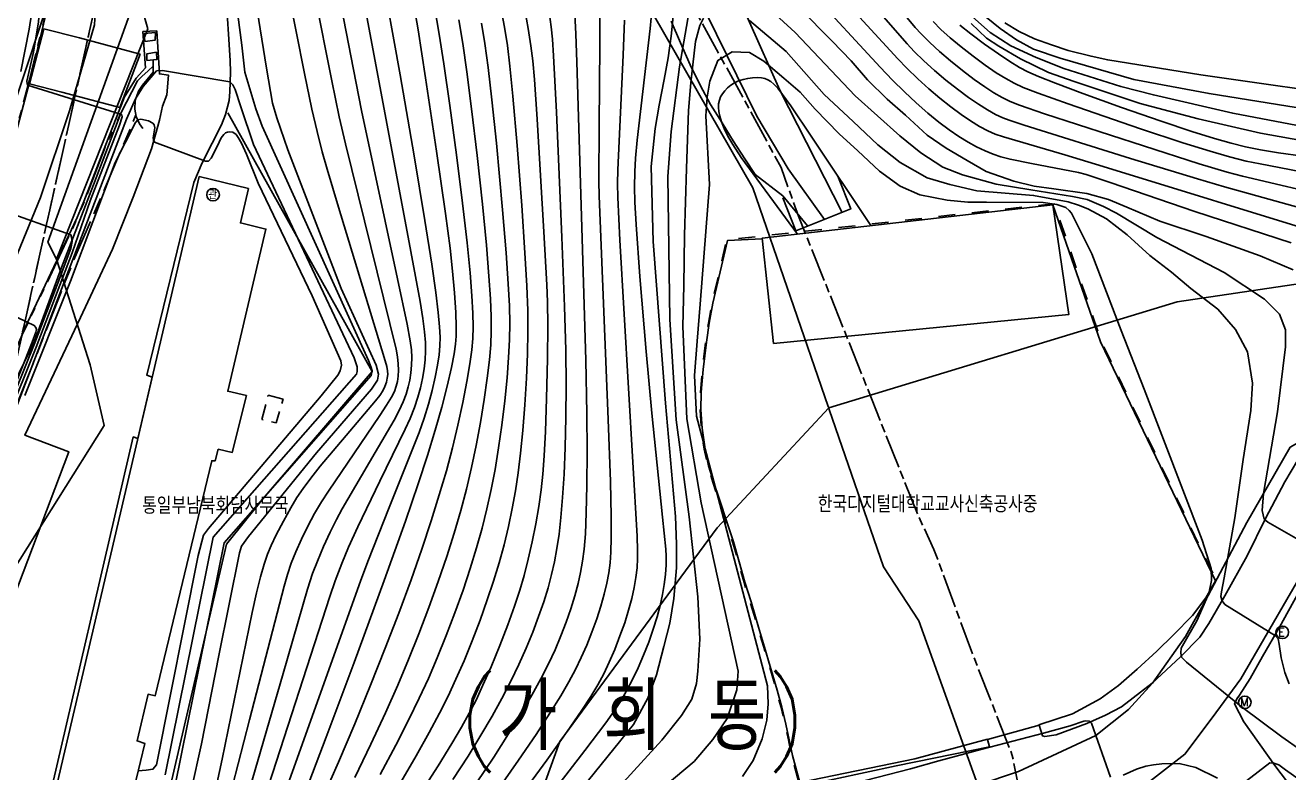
# Model space of a CAD drawing. Header units: feet. Extents: x 197796 to 199821, y 552499 to 555392.
# Drawn here: x 198758.7 to 198909.5, y 554134 to 554223.3 of the extents above; entities that cross this region are included whole.
import ezdxf

# ---------------------------------------------------------------- set-up
doc = ezdxf.new("R2010")
doc.units = ezdxf.units.FT
doc.header["$MEASUREMENT"] = 0
for name, pattern in [('ANYANG', [9, 5, -1, 2, -1]), ('ANYANG1', [11.5, 6, -1, 1, -1.5, 1, -1]), ('ANYANG3', [3, 2, -1]), ('ANYANG6', [4, 2, -2]), ('JEON', [12, 4, -0.5, 1, -0.5, 4, -0.5, 1, -0.5])]:
    doc.linetypes.add(name, pattern=pattern)
for name, color, linetype in [('AA200', 7, 'CONTINUOUS'), ('AAA004', 7, 'ANYANG3'), ('AAA008', 7, 'CONTINUOUS'), ('AAB029', 7, 'CONTINUOUS'), ('AAC001', 7, 'CONTINUOUS'), ('AAC002', 7, 'CONTINUOUS'), ('AAC003', 3, 'ANYANG'), ('AAC006', 7, 'ANYANG1'), ('AD002', 7, 'CONTINUOUS'), ('AD0022', 1, 'CONTINUOUS'), ('ADA085', 1, 'CONTINUOUS'), ('AE130', 42, 'CONTINUOUS'), ('AE200', 1, 'CONTINUOUS'), ('AE340', 7, 'CONTINUOUS'), ('AZ0202', 7, 'CONTINUOUS'), ('AZ080', 1, 'CONTINUOUS'), ('AZ0801', 7, 'CONTINUOUS'), ('BA001', 5, 'CONTINUOUS'), ('BA002', 7, 'CONTINUOUS'), ('CAA001', 7, 'CONTINUOUS'), ('CAA002', 30, 'CONTINUOUS'), ('DZ001', 7, 'ANYANG6'), ('EA0018', 7, 'JEON'), ('EA0118', 7, 'JEON'), ('wipco_지적', 20, 'CONTINUOUS'), ('ZC002', 7, 'CONTINUOUS'), ('ZC252', 7, 'CONTINUOUS'), ('ZC500', 7, 'CONTINUOUS')]:
    doc.layers.add(name, color=color, linetype=linetype)
doc.styles.add('GHS', font='ROMANS', dxfattribs={"bigfont": 'NGSW.shx'})
doc.styles.add('NGSW', font='ROMANS.shx', dxfattribs={"bigfont": 'NGSW.shx'})

# ---------------------------------------------------------------- blocks, each defined once
blk = doc.blocks.new('AE200')
at = {"layer": 'AE200'}
blk.add_circle((0, 0), 0.75, dxfattribs=at)
at = {"layer": 'AE200', "style": 'GHS'}
blk.add_text('M', height=1, dxfattribs=at).set_placement((-0.58, -0.48))
blk = doc.blocks.new('AAB029')
at = {"layer": 'AAB029'}
blk.add_circle((0, 0), 0.75, dxfattribs=at)
at = {"layer": 'AAB029', "style": 'GHS'}
blk.add_text('관', height=1, dxfattribs=at).set_placement((-0.57, -0.53))
blk = doc.blocks.new('AZ0202')
at = {"layer": 'AZ0202'}
blk.add_circle((0, 0), 0.75, dxfattribs=at)
at = {"layer": 'AZ0202', "style": 'GHS'}
blk.add_text('E', height=1, dxfattribs=at).set_placement((-0.5, -0.48))

msp = doc.modelspace()

# ---------------------------------------------------------------- linework, layer by layer
at = {"layer": 'AA200', "color": 255, "flags": 128}
for points in [[(198774.19, 554222.4), (198772.85, 554222.28), (198772.93, 554221.34), (198774.17, 554221.49)], [(198774.32, 554220.07), (198773.15, 554219.84), (198773.17, 554219.07), (198774.35, 554219.16)]]:
    msp.add_lwpolyline(points, close=True, dxfattribs=at)
at = {"layer": 'AAA004', "color": 255, "flags": 128}
msp.add_lwpolyline([(198789.44, 554178.61), (198787.65, 554179.07), (198786.9, 554176.17), (198788.62, 554175.78)], close=True, dxfattribs=at)
at = {"layer": 'AAA008', "color": 255, "flags": 128}
for points in [[(198785.32, 554203.76), (198779.42, 554205.19), (198761.06, 554126.72), (198769.82, 554124.58), (198772.91, 554137.49), (198772.01, 554137.78), (198773.31, 554143.36), (198774.17, 554143.19), (198780.92, 554171.26), (198781.34, 554171.25), (198781.69, 554172.63), (198783.36, 554172.25), (198785.05, 554179.03), (198782.82, 554179.55), (198787.38, 554198.92), (198784.34, 554199.66)], [(198847.99, 554185.24), (198846.61, 554197.83), (198881.32, 554201.83), (198883.23, 554188.72)]]:
    msp.add_lwpolyline(points, close=True, dxfattribs=at)
at = {"layer": 'AAC001', "color": 255, "flags": 128}
msp.add_lwpolyline([(198772.67, 554210.95), (198772.3, 554211.49), (198771.91, 554212.35), (198771.75, 554213.25), (198771.79, 554214.27), (198772.17, 554215.38), (198772.66, 554216.1), (198773.19, 554216.78), (198773.93, 554217.66), (198773.93, 554219.13)], dxfattribs=at)
at = {"layer": 'AAC002', "color": 255, "flags": 128}
for points in [[(198881.32, 554201.83), (198887.01, 554185.46), (198900.72, 554156.92), (198899.56, 554154.89), (198898, 554152.76), (198895.73, 554150.45), (198893.73, 554148.51), (198891.38, 554146.37), (198889.16, 554144.42), (198886.97, 554142.81), (198883.66, 554141.03), (198879.66, 554139.7)], [(198873.5, 554138), (198864.84, 554135.64), (198851.11, 554132.81), (198850.23, 554136.04), (198849.84, 554137.93), (198849.44, 554139.8), (198848.96, 554141.81), (198848.41, 554143.84), (198847.59, 554146.68), (198846.89, 554149), (198846.19, 554151.36), (198845.3, 554154.38), (198844.56, 554156.74), (198843.88, 554159.19), (198843.18, 554161.58), (198842.46, 554163.84), (198841.49, 554166.75), (198840.81, 554168.72), (198840.22, 554170.66), (198839.8, 554172.65), (198839.45, 554175.13), (198839.31, 554177.32), (198839.34, 554179.45), (198839.57, 554182.15), (198839.97, 554185.41), (198840.31, 554187.68), (198840.72, 554190.08), (198842.47, 554197.54), (198846.62, 554197.77)]]:
    msp.add_lwpolyline(points, dxfattribs=at)
at = {"layer": 'AAC003', "color": 255, "flags": 128}
msp.add_lwpolyline([(198722.98, 554107.61), (198724.72, 554111.8), (198725.81, 554114.81), (198726.61, 554117.27), (198727.42, 554119.75), (198728.27, 554122.5), (198728.92, 554124.82), (198729.6, 554126.99), (198730.8, 554128.56), (198732.08, 554129.2), (198733.76, 554129.6), (198735.08, 554130.04), (198736.54, 554130.83), (198738.14, 554132.77), (198744.92, 554148.83), (198753.24, 554166.81), (198759.59, 554182.87), (198764.34, 554194.97), (198770.21, 554208.58), (198771.87, 554212.57)], dxfattribs=at)
at = {"layer": 'AAC006', "color": 255, "flags": 128}
for points in [[(198713.81, 554121.17), (198714.18, 554121.65), (198717.92, 554128.03), (198720.66, 554132.95), (198732.54, 554154.23), (198740.59, 554169.13), (198747.13, 554181.05), (198750.78, 554189.32), (198753.13, 554195.73), (198756.08, 554205.12), (198759.21, 554216.92), (198762.15, 554229.09), (198761.78, 554237.5), (198760.89, 554248.5), (198760.41, 554253.66), (198759.81, 554261.39), (198759.39, 554278.2)], [(198716.89, 554099.88), (198716.85, 554100.46), (198716.89, 554101.94), (198717.01, 554103.55), (198717.27, 554105.12), (198717.63, 554106.76), (198718.14, 554108.65), (198718.58, 554110.13), (198720.94, 554117.17), (198724.95, 554124.01), (198727.73, 554129), (198739.64, 554150.33), (198747.71, 554165.26), (198754.4, 554177.46), (198758.3, 554186.29), (198764.89, 554200.27), (198765.71, 554202.21), (198768.33, 554209.02), (198770.07, 554212.76)]]:
    msp.add_lwpolyline(points, dxfattribs=at)
at = {"layer": 'AD002', "color": 255, "flags": 128}
msp.add_lwpolyline([(198755.71, 554191.01), (198760.49, 554202.7), (198763.95, 554213.06), (198766.91, 554223.31), (198767.12, 554226.94), (198766.68, 554232.15), (198766.17, 554240.92), (198765.43, 554248.53), (198764.94, 554254.08), (198764.57, 554259.74), (198765.94, 554272.29), (198769.16, 554284.35), (198772.99, 554298.09), (198777.03, 554310.12), (198778.84, 554314.35)], dxfattribs=at)
at = {"layer": 'AD0022', "color": 255, "flags": 128}
for points in [[(198756.13, 554205.1), (198759.26, 554216.91), (198762.2, 554229.08), (198761.83, 554237.51), (198760.94, 554248.5), (198760.46, 554253.67), (198759.86, 554261.39), (198759.42, 554278.81), (198759.79, 554288.04), (198763.44, 554288.54), (198765.5, 554288.43), (198766.22, 554288.22), (198767.87, 554294.47), (198769.15, 554299.31), (198772.26, 554309.3), (198775.86, 554317.75)], [(198758.25, 554186.31), (198764.84, 554200.3), (198765.66, 554202.23), (198768.29, 554209.04), (198770.37, 554214.38), (198770.47, 554214.63), (198771.89, 554216.96), (198773.02, 554218.19), (198772.68, 554222.5)]]:
    msp.add_lwpolyline(points, dxfattribs=at)
at = {"layer": 'ADA085', "color": 255, "flags": 128}
for points in [[(198782.42, 554229.61), (198782.99, 554220.96), (198783.1, 554219), (198783.14, 554217.71), (198783.12, 554216.45), (198783.09, 554215.31), (198783, 554214.29), (198782.54, 554212.61), (198782.06, 554211.39), (198780.98, 554209.18), (198779.76, 554206.82), (198778.77, 554204.48), (198773.17, 554181.47), (198773.81, 554181.24), (198772.1, 554173.91), (198771.54, 554174.09), (198760.77, 554127.59), (198754.59, 554129.31)], [(198919.09, 554214.48), (198899, 554217.34), (198887.87, 554219.13), (198885.88, 554219.56), (198883.14, 554220.26), (198881.17, 554220.91), (198879.14, 554221.63), (198877.28, 554222.51), (198875.57, 554223.56)], [(198755.15, 554149.39), (198763.85, 554172.32), (198758.62, 554174.29), (198765.23, 554188.37), (198769.06, 554196.53), (198771.52, 554202.73), (198773.72, 554208.52), (198774.67, 554211.91), (198775.05, 554213.59), (198775.56, 554214.97), (198775.74, 554217.32), (198774.67, 554217.45), (198774.34, 554222.59), (198772.68, 554222.5)], [(198851.5, 554132.44), (198862.61, 554134.8), (198873.77, 554137.09), (198873.52, 554137.96), (198879.68, 554139.66), (198880.1, 554138.38), (198880.35, 554138.33), (198881.73, 554138.5), (198885.36, 554139.87), (198887.59, 554140.88), (198889.52, 554141.85), (198893.19, 554144.7), (198896.56, 554147.85), (198898.88, 554150.19), (198899.95, 554151.83), (198901.85, 554155.1), (198904.51, 554159.9), (198906.71, 554164.37), (198909, 554168.73), (198911.27, 554172.54)], [(198911.16, 554156.42), (198908.38, 554151.39), (198906.33, 554147.89), (198904.86, 554145.23), (198903.58, 554143.25), (198903.27, 554142.81), (198903.01, 554142.23), (198904.12, 554140.06), (198907.8, 554134.85), (198910.21, 554131.72)], [(198900.97, 554133.35), (198898.4, 554134.61), (198896.38, 554135.11), (198894.32, 554135.04), (198893.34, 554134.95), (198892.42, 554134.78), (198891.29, 554134.4), (198889.71, 554133.69)]]:
    msp.add_lwpolyline(points, dxfattribs=at)
at = {"layer": 'AE130', "color": 255, "flags": 128}
msp.add_lwpolyline([(198772.38, 554219.81), (198769.93, 554213.43), (198763.02, 554215.29), (198759.17, 554216.25), (198760.88, 554222.83), (198765.12, 554221.76)], close=True, dxfattribs=at)
at = {"layer": 'AE340', "color": 255, "flags": 128}
msp.add_lwpolyline([(198849.07, 554202.67), (198850.63, 554198.73), (198857.19, 554201.32), (198855.65, 554205.24)], dxfattribs=at)
at = {"layer": 'AZ080', "color": 255, "flags": 128}
msp.add_lwpolyline([(198770.07, 554212.76), (198766.78, 554204.22), (198762.99, 554194.35), (198759.74, 554185.54), (198750.59, 554166.71), (198743.04, 554153.01), (198735.12, 554138.92), (198728.04, 554126.9), (198727.15, 554125.38), (198725.98, 554123.39), (198722.37, 554116.92), (198720.45, 554113.66), (198719.2, 554109.94), (198718.77, 554108.47), (198718.26, 554106.6), (198717.91, 554104.99), (198717.66, 554103.47), (198717.61, 554102.11), (198717.66, 554100.44), (198717.77, 554099.1)], dxfattribs=at)
at = {"layer": 'AZ0801', "color": 255, "flags": 128}
for points in [[(198773.93, 554218.37), (198773.31, 554217.81), (198772.58, 554217.16), (198772.06, 554216.62), (198770.07, 554212.76)], [(198775.87, 554131.96), (198782.67, 554161.28), (198787.04, 554166.75), (198800.05, 554181.91), (198782.83, 554212.8)]]:
    msp.add_lwpolyline(points, dxfattribs=at)
at = {"layer": 'BA001', "color": 255}
msp.add_lwpolyline([(198841.48, 554231.79), (198848.74, 554215.5), (198856.17, 554200.92)], dxfattribs=at)
at = {"layer": 'BA001', "color": 255, "flags": 128}
msp.add_lwpolyline([(198852.04, 554199.29), (198849.1, 554202.88), (198845.79, 554205.45), (198844.55, 554207.33), (198843.16, 554209.47), (198841.85, 554211.61), (198840.45, 554213.81), (198839.21, 554216.11), (198838.03, 554218.52), (198836.88, 554221.17), (198835.77, 554223.75)], dxfattribs=at)
at = {"layer": 'BA002', "color": 255, "flags": 128}
msp.add_lwpolyline([(198830.17, 554248.49), (198834.87, 554236.79), (198839.99, 554224.64), (198845.97, 554212.39), (198849.73, 554206.12), (198854.06, 554200.08)], dxfattribs=at)
at = {"layer": 'CAA001', "color": 255, "flags": 128}
for points, elevation in [([(198781.22, 554131.2), (198782.14, 554135.6), (198785.74, 554153.13), (198786.25, 554155.48), (198786.73, 554157.37), (198787.17, 554158.88), (198787.58, 554160.09), (198788.01, 554161.12), (198788.61, 554162.4), (198789.47, 554164.04), (198790.36, 554165.64), (198791.09, 554166.85), (198791.83, 554167.95), (198792.74, 554169.18), (198793.87, 554170.6), (198797.41, 554174.79), (198800.47, 554178.4), (198800.98, 554179.05), (198801.32, 554179.59), (198801.57, 554180.11), (198801.76, 554180.62), (198801.87, 554181.1), (198801.92, 554181.57), (198801.91, 554182), (198801.81, 554182.52), (198801.51, 554183.57), (198796.05, 554201.54), (198794.69, 554206.07), (198794.11, 554208.15), (198793.49, 554210.56), (198792.87, 554213.26), (198791.99, 554217.52), (198790.01, 554227.59)], 95), ([(198804.83, 554226.85), (198805.54, 554222.72), (198806.44, 554217), (198807.75, 554208.22), (198808.82, 554200.78), (198809.36, 554196.64), (198809.67, 554193.89), (198809.89, 554191.32), (198810.04, 554188.94), (198810.1, 554187.23), (198810.09, 554186.12), (198810.02, 554185.18), (198809.85, 554184.02), (198809.52, 554182.38), (198809, 554180.14), (198808.36, 554177.65), (198807.6, 554174.91), (198806.68, 554171.89), (198805.57, 554168.48), (198804.04, 554164.02), (198801.5, 554156.96), (198797.91, 554147.17), (198794.58, 554138.22), (198792.19, 554131.95)], 90), ([(198909.76, 554197.27), (198898.25, 554201.04), (198888.16, 554204.47), (198885.29, 554205.42), (198884.38, 554205.66), (198878.78, 554206.76), (198876.21, 554207.27), (198875.12, 554207.55), (198874.18, 554207.86), (198873.22, 554208.25), (198872.22, 554208.73), (198871.19, 554209.3), (198870.11, 554209.97), (198868.95, 554210.77), (198867.72, 554211.7), (198866.4, 554212.78), (198865.01, 554213.99), (198863.59, 554215.3), (198862.18, 554216.7), (198860.71, 554218.25), (198852.39, 554227.29)], 80), ([(198818.28, 554225.1), (198818.69, 554222.88), (198819.02, 554220.81), (198819.25, 554219), (198819.45, 554216.77), (198819.77, 554212.04), (198820.57, 554198.58), (198820.91, 554192.28), (198820.99, 554190.22), (198821.02, 554187.42), (198820.98, 554183.42), (198820.89, 554178.7), (198820.76, 554174.73), (198820.6, 554171.82), (198820.44, 554169.63), (198820.23, 554167.76), (198819.96, 554165.8), (198819.6, 554163.71), (198819.17, 554161.58), (198818.7, 554159.51), (198818.2, 554157.56), (198817.68, 554155.79), (198817.06, 554153.88), (198816.26, 554151.66), (198815.3, 554149.17), (198814.26, 554146.65), (198813.29, 554144.44), (198812.46, 554142.66), (198811.65, 554141.09), (198810.73, 554139.43), (198809.57, 554137.47), (198807.93, 554134.82), (198805.7, 554131.36)], 85), ([(198833.36, 554224.17), (198833.24, 554222.86), (198831.7, 554209.53), (198831.5, 554207.41), (198831.41, 554205.75), (198831.38, 554203.96), (198831.41, 554202.13), (198831.56, 554199.47), (198832.03, 554193.24), (198832.78, 554184.29), (198833.45, 554176.92), (198834.72, 554164.53), (198835.1, 554160.69), (198835.15, 554159.85), (198835.14, 554158.81), (198835.07, 554157.67), (198834.93, 554156.49), (198834.72, 554155.27), (198834.44, 554153.98), (198834.07, 554152.62), (198833.61, 554151.15), (198833.07, 554149.59), (198832.45, 554148.01), (198831.81, 554146.5), (198831.15, 554145.12), (198830.48, 554143.84), (198829.77, 554142.61), (198828.99, 554141.41), (198827.96, 554139.96), (198825.46, 554136.66), (198817.28, 554126.07)], 80), ([(198911.17, 554207.64), (198908.27, 554208.04), (198906.11, 554208.39), (198904.33, 554208.75), (198902.62, 554209.17), (198900.6, 554209.74), (198897.92, 554210.58), (198894.26, 554211.8), (198889.51, 554213.45), (198884.89, 554215.11), (198881.62, 554216.33), (198879.59, 554217.14), (198878.32, 554217.71), (198877.33, 554218.23), (198876.2, 554218.92), (198874.81, 554219.84), (198873.17, 554221), (198871.53, 554222.23), (198870.2, 554223.29)], 85), ([(198850.84, 554198.32), (198844.1, 554207.46), (198843.1, 554209.02), (198842.53, 554210.02), (198842.1, 554210.93), (198841.78, 554211.72), (198841.57, 554212.39), (198841.44, 554212.97), (198841.4, 554213.46), (198841.42, 554213.89), (198841.51, 554214.3), (198841.66, 554214.7), (198841.87, 554215.08), (198842.15, 554215.44), (198842.49, 554215.78), (198842.88, 554216.1), (198843.32, 554216.37), (198843.81, 554216.61), (198844.34, 554216.79), (198844.9, 554216.92), (198845.48, 554217), (198846.03, 554217.02), (198846.52, 554216.99), (198846.93, 554216.9), (198847.29, 554216.75), (198847.64, 554216.54), (198848.02, 554216.23), (198848.47, 554215.75), (198849.06, 554215), (198850.03, 554213.65), (198852.55, 554209.9), (198859.58, 554199.33)], 75), ([(198752.1, 554191.04), (198759.72, 554187.39), (198759.92, 554187.16), (198760.01, 554186.93), (198759.92, 554186.62), (198759.49, 554185.41), (198756.7, 554178.42)], 95), ([(198888.18, 554133.45), (198885.93, 554139.91), (198885.71, 554140.13), (198885.27, 554140.2), (198885.02, 554140.13), (198883.4, 554139.6), (198880.22, 554138.72), (198872.89, 554136.8), (198867.7, 554135.4), (198864.34, 554134.44), (198852.25, 554131.34)], 75), ([(198912.35, 554132.03), (198909.1, 554134.32), (198908.3, 554134.94), (198907.69, 554135.12), (198907.21, 554135.16), (198903.03, 554131.93)], 75)]:
    msp.add_lwpolyline(points, dxfattribs=dict(at, elevation=elevation))
at = {"layer": 'CAA002', "color": 255, "flags": 128}
for points, elevation in [([(198756.51, 554176.19), (198759.95, 554184.81), (198764.24, 554196.07), (198766.41, 554202.28), (198769.91, 554211.35), (198770.21, 554212.33), (198770.18, 554212.55), (198770.02, 554212.63), (198758.94, 554216.11), (198758.89, 554216.3), (198758.86, 554216.6), (198759.62, 554220.04), (198760.25, 554223.68), (198760.44, 554226.23), (198760.48, 554228.61), (198760.24, 554234.04), (198759.63, 554245.23), (198759.42, 554248.5), (198758.93, 554256.06), (198758.23, 554268.98)], 97), ([(198787.27, 554131.06), (198795.02, 554155.02), (198795.66, 554156.9), (198796.43, 554158.96), (198797.25, 554160.94), (198798.36, 554163.37), (198800.99, 554168.82), (198804.01, 554175.02), (198804.59, 554176.31), (198805.1, 554177.61), (198805.51, 554178.83), (198805.83, 554179.96), (198806.07, 554181.08), (198806.26, 554182.22), (198806.39, 554183.31), (198806.44, 554184.34), (198806.42, 554185.39), (198806.31, 554186.65), (198806.11, 554188.25), (198805.78, 554190.26), (198804.12, 554199.22), (198794.88, 554248.5)], 92), ([(198783.16, 554231.19), (198784.5, 554220.9), (198784.86, 554217.67), (198786.18, 554213.27), (198786.92, 554211.21), (198799.61, 554183.24), (198799.93, 554182.4), (198800.06, 554181.98), (198799.93, 554181.45), (198782.4, 554161.45), (198776.55, 554132.52)], 97), ([(198801.05, 554230.35), (198803.4, 554217.34), (198805.07, 554207.68), (198806.37, 554199.96), (198807.2, 554194.71), (198807.68, 554191.33), (198807.96, 554188.96), (198808.11, 554187.26), (198808.17, 554186), (198808.15, 554184.98), (198808.05, 554183.92), (198807.87, 554182.66), (198807.59, 554181.22), (198807.23, 554179.65), (198806.78, 554178), (198806.26, 554176.33), (198805.66, 554174.64), (198802.09, 554165.65), (198799.55, 554159.22), (198798.67, 554156.86), (198790.54, 554134.12), (198788.19, 554127.61)], 91), ([(198909.99, 554194.07), (198906.06, 554195.73), (198899.62, 554198.04), (198894.08, 554199.85), (198890.13, 554201.54), (198887.98, 554202.45), (198885.38, 554203.18), (198881.42, 554203.74), (198879.09, 554204.04), (198876.68, 554204.66), (198873.37, 554205.81), (198871.09, 554207.11), (198868.59, 554208.58), (198866.32, 554210.13), (198863.71, 554212.53), (198861.52, 554214.43), (198859.19, 554216.76), (198857.24, 554219.01), (198854.97, 554221.38), (198847.17, 554229.3)], 79), ([(198782.7, 554129.81), (198785.42, 554140.29), (198789.55, 554156.27), (198789.94, 554157.66), (198790.4, 554159.01), (198790.95, 554160.38), (198791.62, 554161.88), (198792.39, 554163.45), (198793.19, 554164.94), (198794, 554166.33), (198794.86, 554167.63), (198800.98, 554176.64), (198801.79, 554177.87), (198802.36, 554178.84), (198802.71, 554179.54), (198802.93, 554180.15), (198803.08, 554180.73), (198803.17, 554181.36), (198803.21, 554182.06), (198803.18, 554182.83), (198803.09, 554183.67), (198802.92, 554184.58), (198802.19, 554187.66), (198796.87, 554209.1), (198796.13, 554212.31), (198795.24, 554216.62), (198793.22, 554226.86)], 94), ([(198914.24, 554159.78), (198907, 554163.9), (198906.53, 554164.29), (198906.29, 554165.31), (198906.45, 554167.33), (198908.15, 554177.08), (198909.09, 554184.87), (198909.09, 554186.89), (198908.39, 554188.76), (198906.6, 554190.55), (198901.77, 554193.74), (198893.75, 554197.91), (198888.91, 554200.84), (198887.38, 554201.63), (198885.4, 554202.44), (198883.68, 554202.81), (198878.7, 554203.59), (198874.57, 554204.29), (198870.52, 554205.38), (198868.18, 554206.31), (198865.54, 554208.02), (198863.04, 554210.05), (198857.72, 554214.83), (198850.55, 554222.38), (198845.41, 554227.13)], 78), ([(198913.94, 554198.2), (198887.31, 554206.41), (198882.73, 554207.78), (198875.42, 554209.92), (198874.45, 554210.25), (198873.54, 554210.67), (198872.56, 554211.19), (198871.5, 554211.84), (198870.36, 554212.62), (198869.13, 554213.53), (198867.84, 554214.55), (198866.52, 554215.67), (198865.21, 554216.86), (198863.9, 554218.14), (198862.82, 554219.26), (198856.39, 554226.24)], 81), ([(198807.49, 554225.46), (198808.08, 554222.2), (198808.63, 554218.65), (198809.34, 554213.7), (198810.13, 554207.78), (198810.85, 554202.02), (198811.39, 554197.29), (198811.75, 554193.69), (198811.97, 554190.95), (198812.08, 554188.86), (198812.11, 554187.23), (198812.07, 554185.85), (198811.95, 554184.48), (198811.73, 554182.82), (198811.38, 554180.71), (198810.88, 554178.2), (198810.3, 554175.51), (198809.65, 554172.8), (198808.92, 554170.05), (198808.08, 554167.16), (198807.11, 554164.07), (198805.99, 554160.69), (198804.7, 554157.02), (198803.24, 554153.05), (198801.63, 554148.85), (198799.88, 554144.44), (198797.99, 554139.83), (198796.04, 554135.24), (198794.22, 554131.1)], 89), ([(198803.47, 554132.86), (198805.3, 554136.01), (198806.87, 554138.78), (198808.1, 554141.09), (198809.13, 554143.13), (198810.07, 554145.16), (198811.03, 554147.37), (198812.01, 554149.76), (198812.95, 554152.23), (198813.81, 554154.62), (198814.56, 554156.87), (198815.22, 554159.04), (198815.81, 554161.22), (198816.33, 554163.39), (198816.79, 554165.55), (198817.18, 554167.67), (198817.51, 554169.82), (198817.79, 554172.17), (198818.06, 554174.87), (198818.3, 554177.93), (198818.49, 554181.1), (198818.61, 554184.02), (198818.66, 554186.63), (198818.63, 554189.19), (198818.53, 554192.15), (198818.3, 554196.09), (198817.91, 554201.73), (198817.36, 554208.9), (198816.86, 554214.79), (198816.51, 554218.37), (198816.2, 554220.84), (198815.85, 554223.03), (198815.41, 554225.35)], 86), ([(198809.7, 554133.16), (198811.51, 554135.98), (198813.05, 554138.47), (198814.37, 554140.74), (198815.54, 554142.87), (198816.61, 554144.93), (198817.57, 554146.93), (198818.45, 554148.88), (198819.23, 554150.78), (198819.93, 554152.63), (198820.54, 554154.4), (198821.06, 554156.09), (198821.49, 554157.67), (198821.83, 554159.19), (198822.12, 554160.75), (198822.37, 554162.47), (198822.6, 554164.49), (198822.8, 554166.87), (198822.97, 554169.64), (198823.1, 554172.83), (198823.18, 554176.41), (198823.21, 554180.29), (198823.17, 554184.46), (198823.04, 554189.67), (198822.72, 554197.96), (198822.05, 554212.89), (198821.71, 554219.63), (198821.58, 554221.61), (198821.43, 554223.08), (198821.07, 554225.72)], 84), ([(198837.93, 554225.19), (198836.76, 554218.29), (198835.75, 554210.59), (198835.36, 554205.22), (198835.59, 554188.12), (198836.36, 554176.13), (198837.92, 554164.54), (198838.93, 554154.99), (198839.16, 554149.93), (198838.93, 554146.12), (198838.77, 554144.64), (198838.23, 554142.77), (198836.98, 554140.83), (198834.64, 554137.87), (198827.54, 554130.13)], 78), ([(198860.81, 554224.59), (198863.93, 554221.04), (198864.78, 554220.15), (198865.91, 554219.03), (198867.18, 554217.88), (198868.53, 554216.72), (198869.92, 554215.62), (198871.23, 554214.64), (198872.43, 554213.82), (198873.5, 554213.15), (198874.47, 554212.62), (198875.35, 554212.21), (198876.12, 554211.92), (198877.89, 554211.34), (198890.6, 554207.37), (198898.57, 554204.92), (198901.82, 554203.95), (198914.54, 554200.41)], 82), ([(198810.41, 554223.91), (198810.89, 554221.07), (198811.38, 554217.72), (198811.94, 554213.29), (198812.59, 554207.7), (198813.22, 554201.88), (198813.7, 554196.98), (198814.01, 554193.3), (198814.19, 554190.59), (198814.27, 554188.49), (198814.28, 554186.74), (198814.22, 554185.11), (198814.07, 554183.3), (198813.81, 554181.13), (198813.45, 554178.58), (198813, 554175.82), (198812.49, 554173.08), (198811.93, 554170.44), (198811.32, 554167.87), (198810.64, 554165.29), (198809.86, 554162.62), (198808.97, 554159.81), (198807.95, 554156.84), (198806.83, 554153.73), (198805.64, 554150.58), (198804.41, 554147.51), (198803.12, 554144.46), (198801.65, 554141.15), (198799.89, 554137.39), (198797.98, 554133.4)], 88), ([(198813.12, 554223.52), (198813.52, 554221.1), (198813.92, 554218.2), (198814.36, 554214.34), (198814.89, 554209.17), (198815.62, 554201.23), (198816.05, 554196.1), (198816.31, 554192.4), (198816.44, 554189.76), (198816.48, 554187.66), (198816.45, 554185.7), (198816.35, 554183.59), (198816.16, 554181.16), (198815.89, 554178.4), (198815.54, 554175.52), (198815.16, 554172.78), (198814.74, 554170.22), (198814.28, 554167.82), (198813.77, 554165.49), (198813.19, 554163.18), (198812.53, 554160.83), (198811.77, 554158.38), (198810.91, 554155.8), (198809.93, 554153.1), (198808.89, 554150.37), (198807.83, 554147.73), (198806.77, 554145.26), (198805.69, 554142.89), (198804.44, 554140.33), (198802.88, 554137.29), (198801.02, 554133.77)], 87), ([(198815.07, 554131.93), (198817.54, 554135.48), (198819.63, 554138.57), (198821.29, 554141.12), (198822.57, 554143.18), (198823.55, 554144.86), (198824.33, 554146.32), (198825.02, 554147.74), (198825.67, 554149.22), (198826.3, 554150.78), (198826.87, 554152.37), (198827.36, 554153.89), (198827.75, 554155.3), (198828.07, 554156.62), (198828.3, 554157.85), (198828.46, 554159.05), (198828.56, 554160.35), (198828.61, 554162.06), (198828.6, 554164.59), (198828.5, 554168.79), (198828.23, 554176.17), (198827.16, 554202.89), (198827.13, 554204.59), (198827.18, 554211.36), (198827.26, 554220.9), (198827.24, 554224.23)], 82), ([(198830.18, 554223.88), (198830.01, 554219.68), (198829.37, 554205.98), (198829.34, 554204.36), (198829.37, 554202.7), (198829.64, 554197.6), (198831.68, 554162.23), (198831.74, 554160.52), (198831.74, 554159.59), (198831.68, 554158.45), (198831.55, 554157.31), (198831.34, 554156.1), (198831.05, 554154.8), (198830.68, 554153.41), (198830.21, 554151.91), (198829.64, 554150.32), (198829.02, 554148.72), (198828.36, 554147.21), (198827.7, 554145.82), (198826.99, 554144.5), (198826.16, 554143.1), (198825.02, 554141.36), (198823.33, 554138.9), (198820.9, 554135.5), (198817.85, 554131.31)], 81), ([(198835.98, 554224.31), (198835.74, 554221.97), (198835.38, 554219.36), (198834.93, 554216.77), (198834.33, 554213.73), (198833.83, 554210.95), (198833.36, 554206.38), (198833.6, 554197.45), (198835.07, 554178.14), (198836.26, 554164.59), (198836.38, 554161.29), (198836.4, 554158.46), (198836.09, 554154.81), (198835.58, 554151.84), (198834.89, 554149.07), (198834, 554145.67), (198832.99, 554142.89), (198831.24, 554139.73), (198821.19, 554127.27)], 79), ([(198839.61, 554224.1), (198839.19, 554223.22), (198838.67, 554221.34), (198838.35, 554218.53), (198838.12, 554216.39), (198837.83, 554213.1), (198837.6, 554206.14), (198837.34, 554198.21), (198837.26, 554192.18), (198837.15, 554187.3), (198837.63, 554176.24), (198839.32, 554166.24), (198843.76, 554146.12), (198843.58, 554143.88), (198842.46, 554140.47), (198840.73, 554137.96), (198838.5, 554135.32), (198833.82, 554131.37)], 77), ([(198909.53, 554144.62), (198909, 554145.97), (198908.56, 554147.72), (198908.34, 554149.33), (198908.21, 554149.99), (198907.91, 554150.35), (198901.84, 554154.1), (198901.51, 554154.53), (198901.38, 554155.03), (198901.45, 554155.61), (198901.78, 554157.27), (198903.04, 554164.45), (198904.05, 554171.38), (198904.95, 554177.25), (198905.16, 554180.51), (198904.55, 554184.24), (198903.11, 554186.92), (198901.01, 554189.37), (198897.79, 554191.82), (198895.5, 554193.77), (198892.91, 554195.77), (198890.17, 554198.23), (198887.72, 554200.13), (198885.49, 554201.35), (198884.37, 554201.76), (198883.13, 554202.16), (198879.01, 554202.94), (198872.25, 554203.48), (198869.02, 554204.23), (198866.33, 554205.04), (198863.11, 554206.87), (198860.43, 554208.97), (198857.48, 554211.75), (198854.03, 554215), (198849.48, 554220.14), (198845.09, 554223.85)], 77), ([(198867.02, 554223.7), (198867.96, 554222.77), (198869.07, 554221.77), (198870.36, 554220.69), (198871.79, 554219.56), (198873.24, 554218.5), (198874.55, 554217.6), (198875.69, 554216.89), (198876.69, 554216.33), (198877.77, 554215.84), (198879.56, 554215.14), (198883.16, 554213.86), (198891.8, 554210.91), (198896.85, 554209.23), (198900.09, 554208.21), (198902.39, 554207.55), (198904.41, 554207.05), (198906.07, 554206.7), (198915.74, 554204.84)], 84), ([(198871.58, 554223.47), (198873.4, 554221.71), (198874.85, 554220.76), (198877.44, 554219.25), (198880.78, 554217.61), (198883.87, 554216.54), (198891.74, 554213.9), (198898.68, 554212.07), (198906.11, 554210.37), (198912.1, 554209.3)], 86), ([(198912.18, 554210.96), (198902.8, 554212.76), (198893.32, 554214.95), (198889.42, 554215.95), (198882.61, 554218.1), (198879.32, 554219.4), (198876.32, 554220.8), (198873.83, 554222.39), (198871.73, 554224.29)], 87), ([(198915.05, 554212.7), (198899.97, 554215.11), (198890.99, 554216.79), (198882.2, 554219.33), (198878.99, 554220.4), (198876.98, 554221.54), (198875.03, 554222.88), (198873.36, 554224.22)], 88), ([(198910.9, 554136.68), (198908.66, 554138.27), (198903.79, 554141.89), (198897.26, 554147.2), (198896.68, 554147.79), (198896.59, 554148.29), (198896.63, 554148.88), (198898.49, 554152.14), (198899.94, 554155.39), (198900.26, 554156.96), (198900.2, 554158.39), (198899.14, 554161.75), (198892.2, 554179.79), (198889.47, 554186.79), (198885.98, 554195.96), (198883.56, 554200.82), (198883.25, 554201.14), (198882.88, 554201.5), (198881.78, 554201.87), (198880.16, 554202.08), (198873.39, 554202.15), (198871.16, 554202.14), (198868.7, 554202.39), (198865.43, 554203.03), (198863.09, 554204.05), (198860.63, 554205.85), (198858.03, 554208.27), (198855.82, 554210.31), (198852.96, 554213.25), (198851.17, 554215.26), (198849.22, 554216.93), (198846.81, 554218.96), (198845.09, 554220), (198843.04, 554220.08), (198841.33, 554219.07), (198840.36, 554216.59), (198840.07, 554214.66), (198839.89, 554212.43), (198840.34, 554204.25), (198839.21, 554189.94), (198838.87, 554185.53), (198838.54, 554181.42), (198838.77, 554176.57), (198841.38, 554166.81), (198847.24, 554144.35), (198847.35, 554142.21), (198847.19, 554140.26), (198846.62, 554138.03), (198845.54, 554135.44), (198844.27, 554133.54)], 76), ([(198775.36, 554133.73), (198781.09, 554162.11), (198798.19, 554181.58), (198798.27, 554181.92), (198798.27, 554182.45), (198797.93, 554183.53), (198785.89, 554209.04), (198784.4, 554213.52), (198783.71, 554215.58), (198783.42, 554216.15), (198783.08, 554216.5), (198775.02, 554217.85), (198774.33, 554217.82), (198772.73, 554215.93), (198771.82, 554214.48), (198770.75, 554212.05), (198754.99, 554170.94)], 98), ([(198772.13, 554134.22), (198773.1, 554134.31), (198773.89, 554134.4), (198774.32, 554134.92), (198779.3, 554159.95), (198779.92, 554162.36), (198780.53, 554163.15), (198793.96, 554179.02), (198795.97, 554181.46), (198796.24, 554181.98), (198796.4, 554182.66), (198796.32, 554183.2), (198792.92, 554190.94), (198786.45, 554204.39), (198785.08, 554207.85), (198784.45, 554209.2), (198784.05, 554209.86), (198783.81, 554210.23), (198783.42, 554210.5), (198783.08, 554210.53), (198782.78, 554210.5), (198782.57, 554210.41), (198782.35, 554210.2), (198782.05, 554209.8), (198781.57, 554208.8), (198780.84, 554207.38), (198780.53, 554207.04), (198780.16, 554207.05), (198774.09, 554209.3), (198773.95, 554209.57), (198773.93, 554209.81), (198774.14, 554211.03), (198774.03, 554211.38), (198773.88, 554211.57), (198773.35, 554211.84), (198772.46, 554212.03), (198772.08, 554211.96), (198771.81, 554211.65), (198769.38, 554206.86), (198764.06, 554192.68), (198758.59, 554179.04)], 99)]:
    msp.add_lwpolyline(points, dxfattribs=dict(at, elevation=elevation))
at = {"layer": 'CAA002', "color": 255}
for points, elevation in [([(198758.49, 554255.32), (198758.81, 554248.5), (198759.01, 554244.42), (198759.31, 554237.89), (198759.61, 554231.47), (198759.61, 554228.18), (198759.53, 554226.01), (198759.38, 554224.59), (198759.12, 554222.78), (198758.11, 554217.73)], 96), ([(198778.47, 554131.85), (198779.7, 554137.42), (198781.75, 554147.99), (198784.22, 554160.24), (198784.47, 554161.06), (198785.29, 554162.2), (198793.4, 554172.2), (198799.98, 554179.8), (198800.72, 554180.86), (198800.8, 554181.6), (198800.56, 554182.67), (198796.38, 554191.84), (198789.98, 554208.37), (198788.67, 554212.22), (198788.18, 554213.94), (198787.44, 554218.12), (198785.23, 554232.04)], 96), ([(198784.73, 554129.68), (198789.43, 554145.86), (198792.36, 554155.92), (198792.96, 554157.78), (198793.53, 554159.27), (198794.26, 554161), (198795.05, 554162.73), (198795.8, 554164.24), (198796.49, 554165.49), (198800.44, 554172.25), (198802.68, 554176.1), (198803.28, 554177.25), (198803.75, 554178.29), (198804.11, 554179.22), (198804.37, 554180.07), (198804.56, 554180.89), (198804.68, 554181.76), (198804.76, 554182.67), (198804.78, 554183.59), (198804.74, 554184.48), (198804.61, 554185.56), (198804.24, 554187.55), (198803.09, 554192.98), (198798.81, 554213.08), (198797.83, 554217.98), (198795.49, 554230.07)], 93), ([(198824.25, 554224.61), (198824.39, 554222.21), (198824.51, 554218.89), (198825.55, 554183.25), (198825.7, 554176.89), (198825.73, 554172.36), (198825.7, 554168.31), (198825.62, 554165.01), (198825.51, 554162.53), (198825.36, 554160.71), (198825.18, 554159.25), (198824.95, 554157.92), (198824.65, 554156.58), (198824.25, 554155.13), (198823.77, 554153.57), (198823.21, 554151.96), (198822.58, 554150.32), (198821.89, 554148.68), (198821.11, 554147), (198820.2, 554145.22), (198819.12, 554143.26), (198817.84, 554141.07), (198816.33, 554138.62), (198814.57, 554135.86), (198812.52, 554132.79)], 83), ([(198915.14, 554202.63), (198903.94, 554205.25), (198902.11, 554205.73), (198898.79, 554206.73), (198892.14, 554208.86), (198880.34, 554212.7), (198877.32, 554213.73), (198876.22, 554214.17), (198875.28, 554214.63), (198874.29, 554215.19), (198873.18, 554215.91), (198871.92, 554216.8), (198870.53, 554217.85), (198869.11, 554219), (198867.78, 554220.13), (198866.63, 554221.2), (198865.6, 554222.23), (198864.9, 554223), (198863.73, 554224.39)], 83), ([(198755.56, 554201.27), (198764.09, 554198.25), (198764.19, 554197.96), (198764.24, 554197.43), (198764.11, 554196.6), (198762.45, 554192.25), (198759.8, 554185.32), (198756.4, 554176.95)], 96)]:
    msp.add_lwpolyline(points, dxfattribs=dict(at, elevation=elevation))
at = {"layer": 'DZ001', "color": 255, "flags": 128}
msp.add_lwpolyline([(198850.96, 554132.98), (198850.14, 554136.01), (198849.75, 554137.91), (198849.34, 554139.78), (198848.87, 554141.78), (198848.32, 554143.81), (198847.5, 554146.65), (198846.8, 554148.97), (198846.09, 554151.33), (198845.2, 554154.35), (198844.46, 554156.71), (198843.78, 554159.16), (198843.08, 554161.55), (198842.37, 554163.81), (198841.4, 554166.72), (198840.72, 554168.69), (198840.13, 554170.64), (198839.7, 554172.63), (198839.35, 554175.12), (198839.21, 554177.31), (198839.24, 554179.45), (198839.47, 554182.16), (198839.87, 554185.42), (198840.21, 554187.7), (198840.63, 554190.1), (198842.39, 554197.63), (198881.49, 554201.95), (198887.11, 554185.5), (198900.9, 554156.78)], dxfattribs=at)
at = {"layer": 'EA0018', "color": 255, "flags": 128}
for points in [[(198902.02, 553938.17), (198901.74, 553939.03), (198902.1, 553947.44), (198902.42, 553954.25), (198902.77, 553964.21), (198906.09, 553963.89), (198906.47, 553964.75), (198908.63, 553967.51), (198909.25, 553980.57), (198909.18, 553982.56), (198899.29, 553987.34), (198895.32, 554001.92), (198880.38, 554057.28), (198885.83, 554065.69), (198877.47, 554084.74), (198879.85, 554102.88), (198880.09, 554111.86), (198878.52, 554125.51), (198878.15, 554127.76), (198876.48, 554136.06), (198871.77, 554148.08), (198867.13, 554160.64), (198865.27, 554164.62), (198850.95, 554200.48), (198848.87, 554206.29), (198833.62, 554234.23), (198819.91, 554254.85), (198816.31, 554258.71), (198814.95, 554266.19), (198812.3, 554289), (198815.43, 554310.35), (198814.07, 554313.71), (198814.27, 554321), (198813.2, 554326.93), (198814.95, 554330.69), (198814.46, 554340.1), (198817.76, 554348.06), (198820.16, 554368.02), (198820.04, 554384.65), (198804.26, 554380.72)], [(198705.65, 554065.87), (198702.37, 554077.5), (198702.07, 554078.55), (198701.01, 554082.36), (198700.75, 554083.29), (198699.41, 554088.17), (198698.81, 554093.31), (198698.66, 554097.3), (198699.79, 554105.39), (198699.95, 554106.56), (198714.71, 554117.59), (198722.41, 554123.35), (198731.75, 554130.33), (198756.43, 554178.05), (198761.58, 554201.23), (198763.13, 554208.19), (198768.62, 554232.91), (198765.23, 554271.46), (198755.12, 554312.96), (198767.42, 554337.21), (198786.68, 554351.81), (198804.26, 554380.72)]]:
    msp.add_lwpolyline(points, dxfattribs=at)
at = {"layer": 'EA0118', "color": 255, "flags": 128}
msp.add_lwpolyline([(198675.13, 554027.91), (198675.41, 554029.43), (198678.53, 554046.43), (198679.58, 554047.71), (198683.94, 554053), (198699.16, 554062.02), (198702.87, 554064.22), (198705.65, 554065.87), (198702.37, 554077.5), (198702.07, 554078.55), (198701.01, 554082.36), (198700.75, 554083.29), (198699.41, 554088.17), (198698.81, 554093.31), (198698.66, 554097.3), (198699.79, 554105.39), (198699.95, 554106.56), (198714.71, 554117.59), (198722.41, 554123.35), (198731.75, 554130.33), (198756.43, 554178.05), (198761.58, 554201.23), (198763.13, 554208.19), (198768.62, 554232.91), (198765.23, 554271.46), (198755.12, 554312.96), (198767.42, 554337.21), (198786.68, 554351.81), (198804.26, 554380.72), (198847.2, 554428.95), (198864.75, 554454.73), (198883.91, 554458.54), (198914.07, 554484.64), (198928.01, 554493.11)], dxfattribs=at)
at = {"layer": 'wipco_지적', "color": 20}
for points in [[(198757.18, 554158.09), (198768.09, 554175.46), (198766.42, 554182.7), (198762.39, 554195.33), (198773.3, 554222.83), (198772.05, 554227.22), (198771.41, 554232.89), (198771.93, 554233.49), (198770.37, 554254.37), (198769.32, 554262.65), (198769.39, 554269.93), (198778.17, 554302.14), (198780.18, 554306.36), (198793.21, 554339.74)], [(198809.75, 554337.57), (198805.86, 554288.65), (198812.81, 554261.26), (198817.74, 554243.81), (198820.37, 554240.42), (198823.2, 554239.39), (198830.97, 554229.19), (198845.51, 554203.86), (198854.5, 554177.72), (198854.56, 554177.57), (198841.25, 554163.23), (198822.46, 554137.71), (198815.41, 554118.22), (198773.98, 554089.31), (198764.08, 554083.5), (198754.6, 554079.92)], [(198914.36, 554315.23), (198926.11, 554308.19), (198923.57, 554301.22), (198918.1, 554281.86), (198926.77, 554256.5), (198914.64, 554215.21), (198913.04, 554192.75), (198896.17, 554190.25), (198854.56, 554177.57), (198854.56, 554177.57), (198854.5, 554177.72), (198845.51, 554203.86), (198830.97, 554229.19), (198823.2, 554239.39), (198820.37, 554240.42), (198817.74, 554243.81), (198812.81, 554261.26), (198805.86, 554288.65), (198809.75, 554337.57)], [(198757.92, 554309.89), (198763.06, 554284.26), (198766.7, 554263.27), (198769.45, 554247.23), (198771.41, 554232.89), (198772.05, 554227.22), (198761.35, 554197.34), (198762.39, 554195.33), (198766.42, 554182.7), (198768.09, 554175.46), (198757.18, 554158.09)], [(198754.7, 554205.95), (198762.49, 554229.45), (198760.18, 554247.5), (198758.11, 554264.46)], [(198758.11, 554264.46), (198760.18, 554247.5), (198762.49, 554229.45), (198754.7, 554205.95)]]:
    msp.add_lwpolyline(points, dxfattribs=at)
for points in [[(198772.05, 554227.22), (198773.3, 554222.83), (198762.39, 554195.33), (198761.35, 554197.34), (198772.05, 554227.22)], [(198872.37, 554132.51), (198865.31, 554152.12), (198861.09, 554158.58), (198854.62, 554177.39), (198854.56, 554177.57), (198896.17, 554190.25), (198913.04, 554192.75), (198912.81, 554189.47), (198916.24, 554176.57), (198909.66, 554172.86), (198904.49, 554163.86), (198899.51, 554154.48), (198897.15, 554150.26), (198893.2, 554144.7), (198890.36, 554141.55), (198886.46, 554138.44), (198877.2, 554134.13), (198872.37, 554132.51)], [(198812.38, 554109.84), (198815.41, 554118.22), (198822.46, 554137.71), (198841.25, 554163.23), (198854.56, 554177.57), (198854.62, 554177.39), (198861.09, 554158.58), (198865.31, 554152.12), (198872.37, 554132.51), (198856.78, 554128.56), (198832.06, 554121.54), (198825.7, 554118.83), (198821.06, 554116.75), (198812.38, 554109.84)], [(198918.5, 554164.49), (198912.73, 554160.67), (198903.77, 554145.19), (198900.32, 554140.55), (198897.08, 554136.19), (198891.04, 554131.49), (198885.78, 554128.37), (198879.16, 554125.85), (198875.04, 554124.68), (198872.37, 554132.51), (198877.2, 554134.13), (198886.46, 554138.44), (198890.36, 554141.55), (198893.2, 554144.7), (198897.15, 554150.26), (198899.51, 554154.48), (198904.49, 554163.86), (198909.66, 554172.86), (198916.24, 554176.57), (198915.49, 554173.77), (198918.5, 554164.49)], [(198875.04, 554124.68), (198879.16, 554125.85), (198885.78, 554128.37), (198891.04, 554131.49), (198897.08, 554136.19), (198900.32, 554140.55), (198903.77, 554145.19), (198912.73, 554160.67), (198918.5, 554164.49), (198918.9, 554162.77), (198925.36, 554136.89), (198930.52, 554123.7), (198877.73, 554108.33), (198875.87, 554110.94), (198875.27, 554116.96), (198875.04, 554124.68)]]:
    msp.add_lwpolyline(points, close=True, dxfattribs=at)

# ---------------------------------------------------------------- block references
at = {"layer": 'AAB029', "color": 255}
msp.add_blockref('AAB029', (198781.07, 554203.03), dxfattribs=at)
at = {"layer": 'AE200', "color": 255}
msp.add_blockref('AE200', (198904.23, 554142.4), dxfattribs=at)
at = {"layer": 'AZ0202', "color": 255}
msp.add_blockref('AZ0202', (198908.7, 554150.76), dxfattribs=at)

# ---------------------------------------------------------------- texts
at = {"layer": 'ZC002', "style": 'NGSW'}
msp.add_text('통일부남북회담사무국', height=2, dxfattribs=at).set_placement((198772.61, 554164.9))
at = {"layer": 'ZC252', "style": 'NGSW'}
msp.add_text('(가 회 동)', height=8, dxfattribs=at).set_placement((198810.36, 554136.67))
at = {"layer": 'ZC500', "style": 'GHS'}
msp.add_text('한국디지털대학교교사신축공사중', height=2, dxfattribs=at).set_placement((198853.26, 554165.07))

doc.saveas('drawing.dxf')
